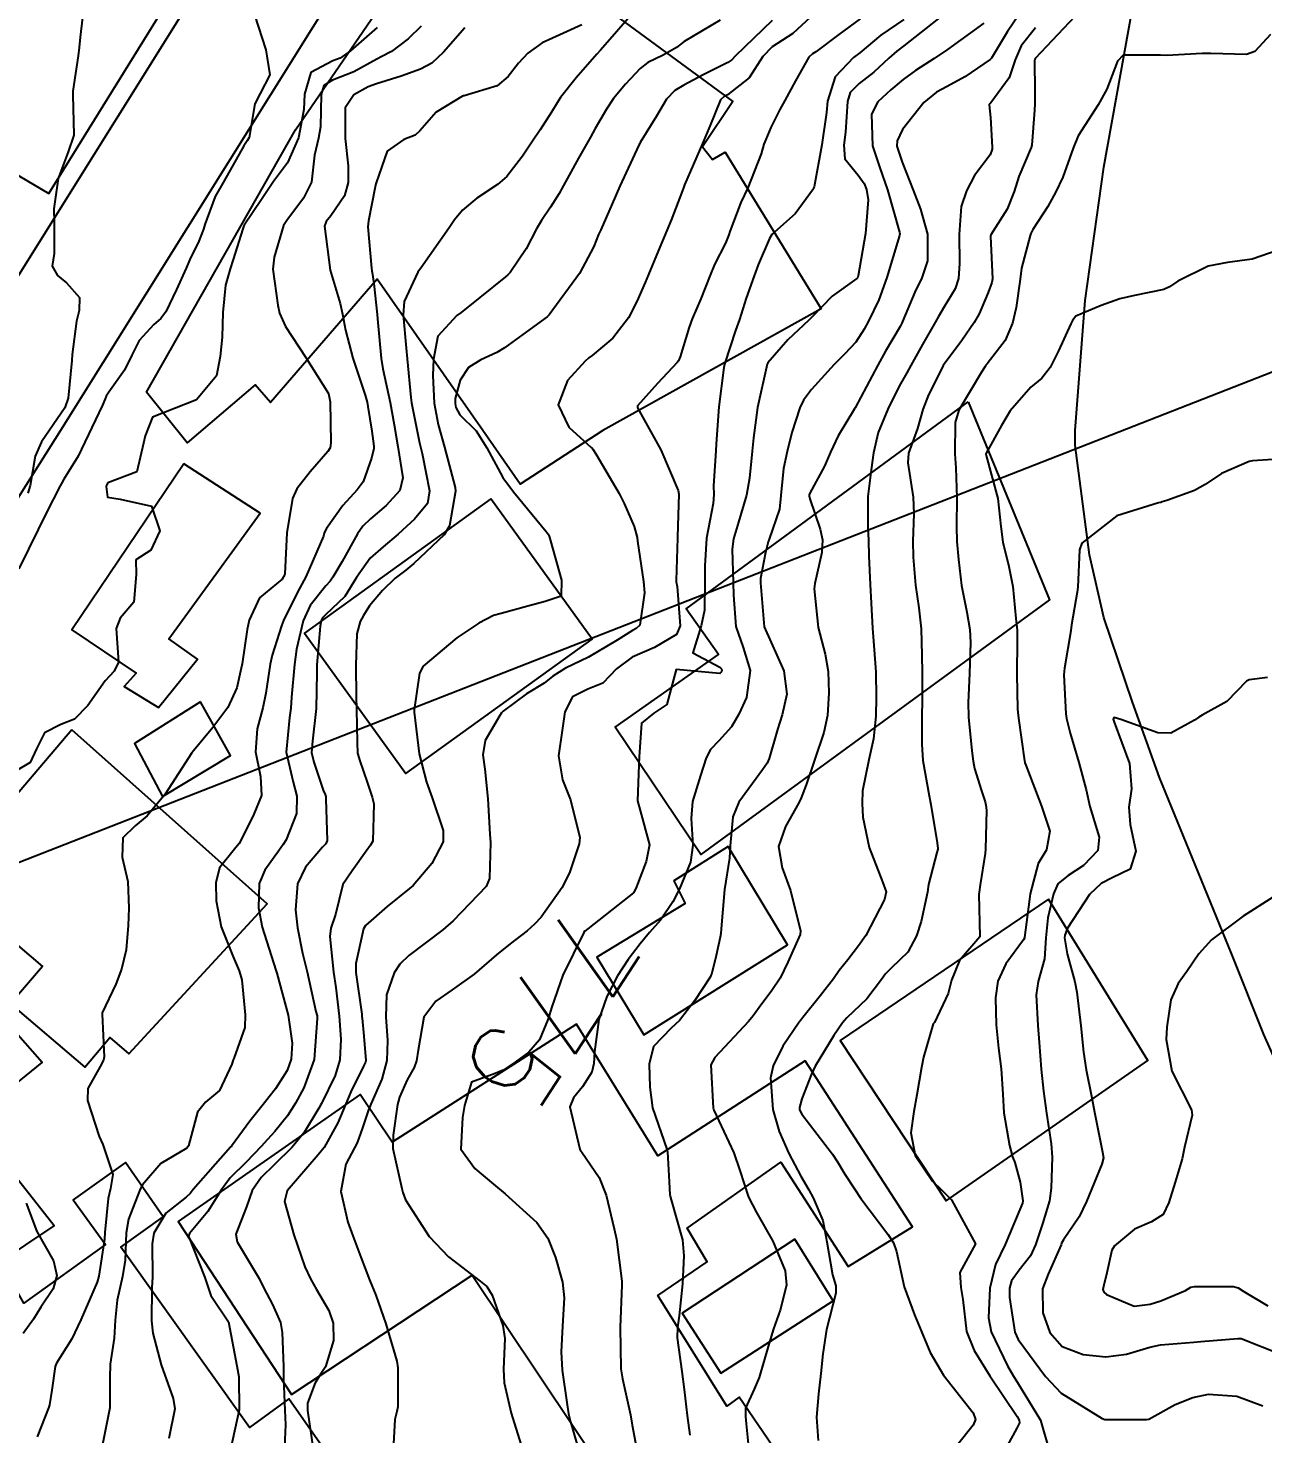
# Model space of a CAD drawing. Header units: metres. Extents: x 318500 to 325275, y 7408834 to 7428799.
# Drawn here: x 321934.2 to 321990.5, y 7422454.3 to 7422518.4 of the extents above; entities that cross this region are included whole.
import ezdxf
from ezdxf.enums import TextEntityAlignment as Align

# ---------------------------------------------------------------- set-up
doc = ezdxf.new("R2010")
doc.units = ezdxf.units.M
doc.header["$MEASUREMENT"] = 0
doc.layers.add('_TEXTO_CONGELA', color=45, linetype='Continuous', plot=False)
for name, color, linetype in [('Cotas', 45, 'Continuous'), ('Curvas de Nivel 1m', 11, 'Continuous'), ('Curvas de Nivel 5m', 15, 'Continuous'), ('Edificações', 30, 'Continuous'), ('Vias Primárias', 230, 'Continuous')]:
    doc.layers.add(name, color=color, linetype=linetype)
doc.styles.add('Style-STANDARD', font='STANDARD.shx')

msp = doc.modelspace()

# ---------------------------------------------------------------- linework, layer by layer
at = {"layer": '_TEXTO_CONGELA'}
msp.add_line((321611.191, 7422354.047), (322059.095, 7422529.362), dxfattribs=at)
at = {"layer": 'Curvas de Nivel 1m', "flags": 128}
for points, elevation in [([(321936.792, 7422519.471), (321936.614, 7422517.942), (321936.564, 7422517.474), (321936.518, 7422517.09), (321936.276, 7422515.478), (321936.28, 7422515.305), (321936.325, 7422513.476), (321936.072, 7422512.703), (321935.611, 7422511.487), (321935.419, 7422510.11), (321935.426, 7422509.489), (321935.427, 7422508.07), (321935.335, 7422507.49), (321935.579, 7422507.069), (321935.993, 7422506.743), (321936.578, 7422506.064), (321936.565, 7422505.471), (321936.449, 7422504.997), (321936.256, 7422503.475), (321936.23, 7422503.191), (321936.06, 7422501.478), (321935.916, 7422501.04), (321934.845, 7422499.496), (321934.558, 7422498.832), (321934.333, 7422497.503), (321934.226, 7422497.144)], 786), ([(321965.783, 7422518.713), (321964.146, 7422517.735), (321963.785, 7422517.472), (321963.183, 7422517.12), (321962.482, 7422516.78), (321962.131, 7422516.517), (321961.459, 7422515.801), (321960.918, 7422515.148), (321960.596, 7422514.659), (321960.089, 7422513.769), (321959.868, 7422513.378), (321959.747, 7422513.165), (321959.317, 7422512.416), (321958.64, 7422511.181), (321958.436, 7422510.803), (321958.045, 7422510.184), (321957.643, 7422509.587), (321957.418, 7422509.196), (321956.935, 7422508.282), (321956.205, 7422507.208), (321956.104, 7422507.104), (321955.998, 7422507.013), (321954.83, 7422506.069), (321953.981, 7422505.381), (321953.782, 7422505.243), (321952.92, 7422504.301), (321952.709, 7422503.259), (321952.684, 7422502.513), (321952.743, 7422501.258), (321952.933, 7422500.278), (321953.222, 7422499.25), (321953.707, 7422497.408), (321953.716, 7422497.242), (321953.438, 7422495.655), (321953.208, 7422495.249), (321951.827, 7422493.935), (321951.455, 7422493.642), (321950.967, 7422493.279), (321950.389, 7422492.707), (321949.801, 7422492.012), (321949.519, 7422491.569), (321949.372, 7422491.296), (321949.221, 7422490.735), (321949.182, 7422489.299), (321949.186, 7422487.861), (321949.209, 7422487.298), (321949.24, 7422485.774), (321949.257, 7422485.297), (321949.352, 7422484.941), (321949.697, 7422483.973), (321949.924, 7422483.288), (321949.992, 7422482.98), (321949.953, 7422481.287), (321949.848, 7422481.098), (321949.653, 7422480.829), (321949.007, 7422479.932), (321948.591, 7422479.306), (321948.243, 7422477.938), (321948.041, 7422477.314), (321947.988, 7422476.931), (321948.166, 7422475.311), (321948.266, 7422474.613), (321948.415, 7422473.307), (321948.494, 7422472.26), (321948.453, 7422471.306), (321948.228, 7422470.601), (321947.608, 7422469.318), (321947.571, 7422469.247), (321947.497, 7422469.108), (321946.815, 7422467.995), (321946.28, 7422467.338), (321945.462, 7422466.525), (321944.861, 7422465.951), (321944.453, 7422465.36), (321944.196, 7422464.606), (321943.702, 7422463.367), (321943.77, 7422463.01), (321944.766, 7422461.349), (321944.976, 7422460.937), (321945.378, 7422460.157), (321945.745, 7422459.336), (321945.815, 7422458.883), (321945.877, 7422457.335), (321945.875, 7422456.791), (321945.944, 7422455.334), (321945.969, 7422454.668), (321945.903, 7422453.334)], 779), ([(321968.157, 7422518.705), (321966.463, 7422517.075), (321966.309, 7422516.906), (321966.135, 7422516.777), (321964.999, 7422516.225), (321964.12, 7422515.754), (321963.722, 7422515.508), (321963.339, 7422515.118), (321962.881, 7422514.339), (321962.14, 7422513.129), (321962.117, 7422513.092), (321962.079, 7422513.007), (321961.206, 7422511.143), (321960.853, 7422510.342), (321960.335, 7422509.155), (321960.242, 7422508.942), (321960.018, 7422508.393), (321959.369, 7422507.169), (321957.981, 7422505.274), (321957.941, 7422505.23), (321957.89, 7422505.191), (321956.786, 7422504.383), (321955.959, 7422503.778), (321955.602, 7422503.569), (321954.88, 7422503.226), (321954.306, 7422502.873), (321953.936, 7422502.305), (321953.702, 7422501.465), (321953.701, 7422501.243), (321953.737, 7422501.061), (321953.915, 7422500.719), (321954.661, 7422499.983), (321955.151, 7422499.221), (321955.88, 7422497.867), (321956.355, 7422497.205), (321957.852, 7422495.407), (321957.941, 7422495.279), (321957.987, 7422495.188), (321958.052, 7422494.981), (321958.555, 7422493.179), (321958.537, 7422492.451), (321957.805, 7422492.202), (321957.011, 7422491.989), (321955.797, 7422491.662), (321955.447, 7422491.564), (321954.775, 7422491.225), (321953.783, 7422490.558), (321952.249, 7422489.263), (321952.083, 7422488.947), (321951.839, 7422487.269), (321951.836, 7422487.171), (321952.06, 7422485.265), (321952.403, 7422483.966), (321952.649, 7422483.256), (321953.152, 7422481.764), (321953.163, 7422481.247), (321952.643, 7422480.257), (321951.79, 7422479.268), (321951.629, 7422479.122), (321950.604, 7422478.297), (321949.612, 7422477.443), (321949.528, 7422477.291), (321949.177, 7422475.705), (321949.184, 7422475.296), (321949.444, 7422473.399), (321949.455, 7422473.291), (321949.464, 7422473.206), (321949.541, 7422472.388), (321949.63, 7422471.289), (321949.614, 7422471.204), (321949.526, 7422471.022), (321948.954, 7422469.853), (321948.719, 7422469.302), (321948.355, 7422468.438), (321947.728, 7422467.316), (321947.467, 7422466.984), (321946.054, 7422465.341), (321945.93, 7422464.856), (321946.346, 7422463.336), (321946.848, 7422461.878), (321947.104, 7422461.323), (321947.385, 7422460.839), (321947.949, 7422459.885), (321948.136, 7422459.309), (321948.153, 7422458.513), (321947.787, 7422457.313), (321947.615, 7422457.037), (321947.329, 7422456.587), (321946.979, 7422455.659), (321946.972, 7422455.323), (321947.26, 7422453.351)], 778), ([(321970.1, 7422519.031), (321969.088, 7422518.103), (321968.144, 7422517.499), (321967.726, 7422517.056), (321967.11, 7422516.08), (321966.114, 7422515.316), (321965.958, 7422515.237), (321965.799, 7422515.085), (321965.308, 7422513.875), (321964.981, 7422513.096), (321964.161, 7422511.209), (321964.119, 7422511.109), (321964.104, 7422511.065), (321964.058, 7422510.95), (321963.55, 7422509.602), (321963.357, 7422509.117), (321962.962, 7422508.174), (321962.515, 7422507.125), (321962.364, 7422506.759), (321961.988, 7422505.882), (321961.609, 7422505.136), (321960.894, 7422504.219), (321959.954, 7422503.421), (321959.8, 7422503.314), (321959.624, 7422503.165), (321958.827, 7422502.286), (321958.404, 7422501.183), (321958.885, 7422500.151), (321959.901, 7422499.235), (321959.94, 7422499.199), (321959.972, 7422499.159), (321960.114, 7422498.939), (321961.178, 7422497.14), (321961.402, 7422496.674), (321961.855, 7422495.625), (321961.997, 7422495.129), (321962.021, 7422494.955), (321962.289, 7422493.125), (321962.334, 7422492.603), (321962.122, 7422491.127), (321961.946, 7422490.971), (321961.788, 7422490.88), (321961.087, 7422490.445), (321959.775, 7422489.671), (321958.736, 7422489.176), (321958.151, 7422488.798), (321957.759, 7422488.489), (321956.949, 7422488.001), (321955.889, 7422487.209), (321955.82, 7422487.128), (321955.737, 7422487.016), (321955.065, 7422485.875), (321954.963, 7422485.221), (321955.053, 7422484.569), (321955.189, 7422483.218), (321955.287, 7422481.594), (321955.31, 7422481.215), (321955.269, 7422479.582), (321955.114, 7422479.218), (321953.614, 7422477.653), (321953.149, 7422477.247), (321951.592, 7422476.074), (321951.185, 7422475.675), (321950.924, 7422475.277), (321950.569, 7422474.276), (321950.542, 7422473.28), (321950.622, 7422472.196), (321950.595, 7422471.279), (321950.363, 7422470.436), (321949.86, 7422469.286), (321949.758, 7422469.026), (321949.484, 7422468.211), (321949.237, 7422467.53), (321949.123, 7422467.295), (321948.723, 7422466.562), (321948.488, 7422465.304), (321948.81, 7422463.918), (321949.038, 7422463.296), (321949.405, 7422462.318), (321949.806, 7422461.286), (321950.084, 7422460.582), (321950.546, 7422459.278), (321951.04, 7422457.578), (321951.086, 7422457.273), (321951.09, 7422455.495), (321951.048, 7422455.273), (321950.955, 7422454.922), (321950.869, 7422453.266)], 777), ([(321972.158, 7422518.78), (321971.19, 7422518.054), (321970.142, 7422517.275), (321969.995, 7422517.178), (321969.818, 7422517.033), (321969.218, 7422515.945), (321968.723, 7422515.044), (321968.504, 7422514.646), (321968.092, 7422513.824), (321967.858, 7422513.278), (321967.775, 7422513.055), (321967.642, 7422512.623), (321967.046, 7422511.065), (321966.721, 7422510.398), (321966.228, 7422509.077), (321966.179, 7422508.926), (321966.022, 7422508.551), (321965.528, 7422507.567), (321965.326, 7422507.09), (321964.898, 7422506.005), (321964.511, 7422505.102), (321964.367, 7422504.711), (321963.954, 7422503.361), (321963.88, 7422503.182), (321963.828, 7422503.111), (321962.919, 7422502.141), (321962.014, 7422501.129), (321962.019, 7422501.039), (321963.083, 7422499.118), (321963.873, 7422497.277), (321963.894, 7422497.11), (321963.855, 7422495.655), (321963.829, 7422495.132), (321963.831, 7422495.11), (321963.769, 7422493.162), (321963.778, 7422493.11), (321963.817, 7422492.898), (321963.962, 7422491.107), (321963.786, 7422490.711), (321962.794, 7422490.106), (321961.775, 7422489.674), (321961.056, 7422489.141), (321960.426, 7422488.484), (321959.756, 7422488.213), (321959.054, 7422487.866), (321958.707, 7422487.175), (321958.581, 7422486.323), (321958.407, 7422485.18), (321958.598, 7422484.076), (321958.965, 7422483.171), (321959.379, 7422481.449), (321959.361, 7422481.164), (321958.924, 7422479.888), (321958.584, 7422479.176), (321957.616, 7422477.822), (321957.313, 7422477.493), (321956.984, 7422477.196), (321956.21, 7422476.595), (321955.593, 7422476.099), (321954.568, 7422475.225), (321953.569, 7422474.497), (321952.83, 7422473.982), (321952.277, 7422473.259), (321952.023, 7422471.751), (321951.938, 7422471.264), (321951.829, 7422470.962), (321951.517, 7422470.406), (321951.164, 7422469.615), (321951.071, 7422469.274), (321950.875, 7422467.88), (321950.868, 7422467.276), (321951.275, 7422465.449), (321951.324, 7422465.271), (321951.445, 7422464.931), (321952.526, 7422463.253), (321953.406, 7422462.332), (321954.845, 7422461.218), (321955.146, 7422460.972), (321955.384, 7422460.585), (321955.883, 7422459.205), (321955.962, 7422458.603), (321955.907, 7422457.204), (321955.944, 7422456.591), (321956.261, 7422455.2), (321956.697, 7422453.795)], 776), ([(321975.938, 7422518.953), (321974.146, 7422517.545), (321973.825, 7422517.301), (321973.471, 7422516.987), (321972.785, 7422516.339), (321972.122, 7422515.827), (321971.708, 7422515.414), (321971.582, 7422515.008), (321971.487, 7422513.611), (321971.413, 7422513.01), (321971.457, 7422512.392), (321972.066, 7422511.647), (321972.341, 7422511.274), (321972.447, 7422510.994), (321972.523, 7422510.523), (321972.405, 7422508.994), (321972.063, 7422507.052), (321972.05, 7422506.999), (321972.039, 7422506.97), (321972.009, 7422506.931), (321970.878, 7422506.135), (321969.983, 7422505.203), (321969.904, 7422505.107), (321969.827, 7422505.032), (321968.868, 7422504.14), (321967.951, 7422503.093), (321967.936, 7422503.065), (321967.926, 7422503.027), (321967.485, 7422501.057), (321967.298, 7422499.671), (321967.244, 7422499.06), (321967.114, 7422497.829), (321966.975, 7422497.063), (321966.611, 7422495.822), (321966.385, 7422495.072), (321966.325, 7422494.59), (321966.366, 7422493.072), (321966.383, 7422492.499), (321966.494, 7422491.069), (321966.822, 7422490.106), (321967.142, 7422489.059), (321966.977, 7422487.836), (321966.636, 7422487.067), (321966.303, 7422486.5), (321965.722, 7422485.863), (321965.338, 7422485.464), (321965.142, 7422485.089), (321964.881, 7422484.272), (321964.525, 7422483.097), (321964.464, 7422482.312), (321964.534, 7422481.097), (321964.426, 7422480.321), (321963.921, 7422479.106), (321963.624, 7422478.514), (321963.056, 7422477.675), (321962.556, 7422477.121), (321962.133, 7422476.594), (321961.591, 7422475.886), (321961.095, 7422475.137), (321960.623, 7422474.201), (321960.25, 7422473.15), (321960.056, 7422471.673), (321960.026, 7422471.153), (321959.925, 7422470.753), (321959.514, 7422470.085), (321959.099, 7422469.573), (321958.924, 7422469.169), (321959.388, 7422467.245), (321959.419, 7422467.161), (321959.443, 7422467.134), (321959.469, 7422467.103), (321960.264, 7422465.954), (321960.581, 7422465.143), (321960.956, 7422463.608), (321961.049, 7422463.136), (321961.295, 7422461.228), (321961.307, 7422461.131), (321961.305, 7422461.047), (321961.225, 7422459.132), (321961.252, 7422457.22), (321961.262, 7422457.131), (321961.335, 7422456.776), (321961.691, 7422455.126), (321961.774, 7422454.656), (321962.061, 7422453.122)], 774), ([(321979.358, 7422518.908), (321978.872, 7422518.194), (321978.141, 7422516.984), (321978.089, 7422516.921), (321976.936, 7422516.13), (321976.121, 7422515.696), (321975.641, 7422515.433), (321975.056, 7422514.966), (321974.091, 7422513.731), (321973.844, 7422513.213), (321973.834, 7422512.974), (321973.888, 7422512.783), (321974.073, 7422512.244), (321974.575, 7422510.965), (321974.91, 7422510.099), (321975.226, 7422508.958), (321975.234, 7422507.742), (321974.967, 7422506.96), (321974.651, 7422506.313), (321974.095, 7422504.969), (321974.056, 7422504.892), (321973.977, 7422504.752), (321973.317, 7422503.622), (321972.966, 7422502.985), (321971.93, 7422501.043), (321971.907, 7422501), (321971.159, 7422499.764), (321970.809, 7422499.016), (321970.529, 7422498.382), (321969.872, 7422497.155), (321969.836, 7422497.065), (321969.833, 7422497.03), (321969.869, 7422496.884), (321970.344, 7422495.512), (321970.44, 7422495.021), (321970.417, 7422494.446), (321970.093, 7422493.026), (321970.061, 7422492.781), (321970.243, 7422491.023), (321970.567, 7422489.807), (321970.703, 7422489.016), (321970.731, 7422488.04), (321970.679, 7422487.016), (321970.511, 7422486.235), (321970.102, 7422485.024), (321969.698, 7422483.85), (321969.469, 7422483.256), (321969.36, 7422483.033), (321968.766, 7422481.947), (321968.445, 7422481.042), (321968.614, 7422480.072), (321968.994, 7422479.036), (321969.444, 7422477.199), (321969.423, 7422477.032), (321968.869, 7422475.759), (321968.521, 7422475.041), (321968.138, 7422474.478), (321967.56, 7422473.706), (321967.286, 7422473.322), (321967.067, 7422473.057), (321965.533, 7422471.42), (321965.359, 7422471.083), (321965.466, 7422469.115), (321965.477, 7422469.08), (321965.499, 7422469.025), (321966.402, 7422467.066), (321966.671, 7422466.271), (321967.065, 7422465.056), (321967.44, 7422464.355), (321968.185, 7422463.042), (321968.737, 7422461.7), (321968.81, 7422461.036), (321968.515, 7422459.902), (321968.215, 7422459.042), (321968.01, 7422458.394), (321967.624, 7422457.047), (321967.554, 7422456.831), (321967.329, 7422456.3), (321966.943, 7422455.428), (321966.931, 7422455.056), (321966.97, 7422454.718), (321967.128, 7422453.052)], 772), ([(321950.151, 7422518.378), (321948.94, 7422517.308), (321948.468, 7422516.982), (321948.133, 7422516.859), (321947.127, 7422516.333), (321946.831, 7422515.339), (321946.803, 7422514.636), (321946.568, 7422513.343), (321946.069, 7422512.202), (321945.697, 7422511.72), (321945.425, 7422511.356), (321944.878, 7422510.532), (321944.09, 7422509.369), (321944.07, 7422509.329), (321944.027, 7422509.195), (321943.583, 7422507.8), (321943.447, 7422507.378), (321943.243, 7422506.631), (321943.119, 7422505.383), (321943.09, 7422504.257), (321942.99, 7422503.384), (321942.82, 7422502.504), (321941.92, 7422501.4), (321939.912, 7422500.611), (321939.576, 7422499.76), (321939.507, 7422499.434), (321939.189, 7422498.128), (321937.873, 7422497.619), (321937.811, 7422497.511), (321937.803, 7422497.451), (321937.863, 7422496.967), (321938.437, 7422496.869), (321939.857, 7422496.555), (321940.238, 7422495.424), (321939.831, 7422494.554), (321939.149, 7422494.114), (321939.163, 7422493.437), (321939.066, 7422492.172), (321938.439, 7422491.444), (321938.247, 7422490.981), (321938.353, 7422489.444), (321938.163, 7422489.039), (321937.751, 7422488.59), (321936.962, 7422487.462), (321936.361, 7422486.84), (321935.727, 7422486.595), (321934.993, 7422486.219), (321934.624, 7422485.496), (321934.339, 7422484.862), (321933.695, 7422484.483)], 784), ([(321952.152, 7422518.445), (321951.565, 7422517.857), (321950.797, 7422517.283), (321950.369, 7422517.055), (321950.135, 7422516.937), (321949.078, 7422516.354), (321948.12, 7422515.971), (321947.712, 7422515.73), (321947.591, 7422515.328), (321947.563, 7422513.852), (321947.475, 7422513.329), (321947.293, 7422512.552), (321947.152, 7422511.334), (321946.795, 7422510.593), (321946.033, 7422509.583), (321945.935, 7422509.447), (321945.885, 7422509.351), (321945.452, 7422507.912), (321945.397, 7422507.356), (321945.616, 7422505.722), (321945.697, 7422505.353), (321945.971, 7422504.752), (321946.905, 7422503.336), (321947.926, 7422501.697), (321948.008, 7422501.319), (321948.03, 7422499.447), (321948.029, 7422499.318), (321948.001, 7422499.216), (321947.896, 7422499.045), (321947.095, 7422498.118), (321946.493, 7422497.341), (321946.296, 7422496.911), (321946.028, 7422495.347), (321945.937, 7422493.465), (321945.901, 7422493.349), (321945.872, 7422493.296), (321945.818, 7422493.231), (321944.793, 7422492.373), (321944.313, 7422491.365), (321944.223, 7422490.926), (321943.989, 7422489.368), (321943.958, 7422489.168), (321943.749, 7422488.273), (321943.348, 7422487.376), (321942.655, 7422486.457), (321941.776, 7422485.399), (321941.709, 7422485.314), (321940.486, 7422483.418), (321939.67, 7422482.442), (321939.115, 7422481.986), (321938.558, 7422481.441), (321938.531, 7422480.556), (321938.788, 7422479.438), (321938.824, 7422478.232), (321938.802, 7422477.438), (321938.704, 7422476.328), (321938.498, 7422475.441), (321938.246, 7422474.767), (321937.622, 7422473.449), (321937.61, 7422473.389), (321937.706, 7422471.448), (321937.678, 7422471.298), (321937.523, 7422471.015), (321936.962, 7422470.005), (321936.941, 7422469.458), (321937.475, 7422467.813), (321937.639, 7422467.447), (321938.102, 7422466.086), (321937.995, 7422465.442), (321937.891, 7422464.996), (321937.743, 7422463.445), (321937.719, 7422463.142), (321937.467, 7422461.449), (321937.387, 7422461.173), (321936.647, 7422459.461), (321936.23, 7422458.594), (321935.536, 7422457.477), (321935.476, 7422457.339), (321935.322, 7422456.255), (321935.213, 7422455.58), (321935.185, 7422455.481), (321934.657, 7422454.126)], 783), ([(321954.151, 7422518.363), (321953.165, 7422517.255), (321952.642, 7422516.753), (321952.128, 7422516.478), (321951.247, 7422516.155), (321950.118, 7422515.811), (321949.738, 7422515.674), (321949.079, 7422515.305), (321948.695, 7422514.717), (321948.694, 7422513.311), (321948.828, 7422512.069), (321948.828, 7422511.308), (321948.659, 7422510.703), (321948.037, 7422509.789), (321947.825, 7422509.531), (321947.753, 7422509.324), (321948, 7422507.32), (321948.468, 7422505.796), (321948.571, 7422505.311), (321948.699, 7422504.579), (321949.038, 7422503.304), (321949.605, 7422501.615), (321949.687, 7422501.293), (321949.72, 7422501.095), (321949.907, 7422499.981), (321950.004, 7422499.289), (321950.004, 7422499.183), (321949.892, 7422498.739), (321949.505, 7422497.667), (321949.238, 7422497.299), (321948.578, 7422496.59), (321947.843, 7422495.539), (321947.76, 7422495.402), (321947.737, 7422495.322), (321947.702, 7422495.185), (321946.899, 7422493.334), (321946.515, 7422492.634), (321945.883, 7422491.349), (321945.786, 7422491.1), (321945.357, 7422489.763), (321945.271, 7422489.355), (321945.07, 7422488.034), (321944.937, 7422487.358), (321944.687, 7422486.399), (321944.61, 7422485.361), (321944.829, 7422484.228), (321944.87, 7422483.358), (321944.526, 7422482.513), (321943.966, 7422481.367), (321943.852, 7422481.173), (321943.653, 7422480.922), (321942.958, 7422480.063), (321942.795, 7422479.383), (321942.809, 7422478.569), (321943.046, 7422477.378), (321943.59, 7422476.006), (321943.858, 7422475.367), (321943.976, 7422474.964), (321944.138, 7422473.364), (321944.12, 7422472.789), (321943.61, 7422471.369), (321943.588, 7422471.31), (321943.526, 7422471.115), (321942.964, 7422469.922), (321942.321, 7422469.388), (321941.959, 7422468.927), (321941.546, 7422467.399), (321941.469, 7422467.288), (321940.287, 7422466.587), (321939.452, 7422465.62), (321939.352, 7422465.421), (321938.817, 7422464.042), (321938.717, 7422463.431), (321938.658, 7422462.174), (321938.546, 7422461.433), (321938.301, 7422460.358), (321938.212, 7422459.437), (321938.17, 7422458.626), (321937.977, 7422457.44), (321937.962, 7422456.81), (321937.971, 7422455.44), (321937.627, 7422453.779)], 782), ([(321959.484, 7422518.5), (321958.147, 7422517.885), (321957.664, 7422517.676), (321957.013, 7422517.201), (321956.585, 7422516.754), (321956.124, 7422516.148), (321955.618, 7422515.716), (321954.11, 7422515.266), (321954.089, 7422515.262), (321954.038, 7422515.241), (321952.834, 7422514.524), (321952.086, 7422513.672), (321951.878, 7422513.477), (321951.359, 7422513.277), (321950.612, 7422512.748), (321950.101, 7422511.29), (321950.094, 7422511.256), (321950.057, 7422511.118), (321949.76, 7422509.568), (321949.728, 7422509.295), (321949.884, 7422507.41), (321949.908, 7422507.291), (321949.921, 7422507.213), (321949.994, 7422506.712), (321950.144, 7422505.288), (321950.165, 7422505.1), (321950.334, 7422503.286), (321950.411, 7422502.818), (321950.74, 7422501.282), (321950.928, 7422500.262), (321951.092, 7422499.278), (321951.313, 7422497.841), (321951.189, 7422497.277), (321950.561, 7422496.581), (321949.85, 7422495.975), (321949.495, 7422495.645), (321949.257, 7422495.299), (321948.548, 7422494.03), (321948.127, 7422493.315), (321948, 7422493.135), (321947.814, 7422492.918), (321947.102, 7422492.029), (321946.773, 7422491.335), (321946.474, 7422490.043), (321946.381, 7422489.341), (321946.246, 7422487.842), (321946.215, 7422487.343), (321946.154, 7422486.923), (321945.999, 7422485.346), (321946.321, 7422483.965), (321946.49, 7422483.338), (321946.467, 7422482.55), (321946.001, 7422481.345), (321945.868, 7422481.136), (321945.652, 7422480.833), (321945.033, 7422479.962), (321944.777, 7422479.359), (321944.736, 7422478.242), (321944.902, 7422477.357), (321945.529, 7422475.402), (321945.549, 7422475.35), (321945.579, 7422475.267), (321946.095, 7422473.342), (321946.277, 7422472.078), (321946.228, 7422471.34), (321946.04, 7422470.825), (321945.51, 7422469.985), (321945.23, 7422469.627), (321945.013, 7422469.355), (321944.338, 7422468.51), (321943.507, 7422467.37), (321943.49, 7422467.349), (321943.47, 7422467.328), (321941.77, 7422465.395), (321941.626, 7422465.219), (321941.445, 7422465.049), (321940.521, 7422464.322), (321939.97, 7422463.415), (321939.898, 7422462.93), (321939.909, 7422461.415), (321939.885, 7422460.915), (321939.859, 7422459.415), (321939.928, 7422458.847), (321940.31, 7422457.41), (321940.855, 7422455.866), (321940.926, 7422455.404), (321940.658, 7422454.044)], 781), ([(321977.801, 7422518.57), (321976.144, 7422517.374), (321975.53, 7422516.959), (321974.682, 7422516.421), (321974.126, 7422516.015), (321973.564, 7422515.54), (321972.969, 7422514.991), (321972.672, 7422514.421), (321972.72, 7422512.99), (321973.063, 7422511.978), (321973.412, 7422510.98), (321973.96, 7422509.042), (321973.967, 7422508.971), (321973.95, 7422508.892), (321973.38, 7422506.979), (321973.014, 7422505.965), (321972.546, 7422504.992), (321972.342, 7422504.627), (321971.966, 7422504.039), (321971.465, 7422503.5), (321970.969, 7422503.015), (321969.938, 7422501.868), (321969.585, 7422501.382), (321969.417, 7422501.035), (321969.044, 7422499.907), (321968.832, 7422499.041), (321968.663, 7422498.268), (321968.546, 7422497.043), (321968.492, 7422496.415), (321968.017, 7422495.048), (321967.97, 7422494.927), (321967.841, 7422494.438), (321967.618, 7422493.258), (321967.613, 7422493.053), (321967.79, 7422491.05), (321968.686, 7422489.041), (321968.813, 7422487.98), (321968.602, 7422487.041), (321968.399, 7422486.374), (321968.011, 7422485.047), (321967.919, 7422484.837), (321967.705, 7422484.539), (321966.634, 7422483.066), (321966.353, 7422482.397), (321966.236, 7422481.071), (321966.213, 7422480.51), (321965.985, 7422479.075), (321965.823, 7422477.287), (321965.813, 7422477.077), (321965.786, 7422476.899), (321965.595, 7422476.077), (321965.404, 7422475.261), (321965.329, 7422475.084), (321964.633, 7422474.025), (321963.921, 7422473.104), (321963.546, 7422472.752), (321962.74, 7422471.916), (321962.538, 7422471.12), (321962.568, 7422470.066), (321962.702, 7422469.118), (321963.35, 7422467.233), (321963.377, 7422467.111), (321963.456, 7422465.752), (321963.494, 7422465.153), (321963.501, 7422465.109), (321963.524, 7422465.034), (321964.057, 7422463.1), (321964.126, 7422462.383), (321964.059, 7422461.1), (321963.912, 7422459.639), (321963.829, 7422459.103), (321963.827, 7422458.639), (321964.034, 7422457.1), (321964.145, 7422456.28), (321964.277, 7422455.095), (321964.404, 7422454.196)], 773), ([(321980.155, 7422518.366), (321979.505, 7422517.548), (321979.219, 7422516.909), (321978.951, 7422516.089), (321978.11, 7422514.94), (321978.082, 7422514.92), (321978.042, 7422514.854), (321978.104, 7422514.277), (321978.178, 7422512.919), (321978.17, 7422512.838), (321978.085, 7422512.576), (321977.368, 7422511.633), (321977.012, 7422510.936), (321976.767, 7422510.222), (321976.67, 7422508.94), (321976.696, 7422507.619), (321976.644, 7422506.94), (321976.486, 7422506.459), (321975.99, 7422505.64), (321975.731, 7422505.205), (321975.59, 7422504.954), (321975.004, 7422503.92), (321974.465, 7422502.965), (321974.281, 7422502.633), (321973.941, 7422502.021), (321973.415, 7422500.978), (321972.983, 7422499.914), (321972.765, 7422498.987), (321972.666, 7422498.21), (321972.515, 7422496.99), (321972.514, 7422495.647), (321972.536, 7422494.99), (321972.551, 7422494.278), (321972.612, 7422492.988), (321972.661, 7422492.134), (321972.727, 7422490.986), (321972.806, 7422490.01), (321972.875, 7422488.983), (321972.894, 7422487.842), (321972.875, 7422486.983), (321972.766, 7422485.943), (321972.561, 7422484.987), (321972.275, 7422483.57), (321972.247, 7422482.992), (321972.29, 7422482.382), (321972.568, 7422480.986), (321973.179, 7422479.435), (321973.351, 7422478.974), (321973.27, 7422478.619), (321972.426, 7422476.988), (321972.092, 7422476.503), (321971.593, 7422475.878), (321971.207, 7422475.385), (321970.942, 7422475.01), (321970.347, 7422474.239), (321969.553, 7422473.241), (321969.461, 7422473.121), (321969.385, 7422473.032), (321968.638, 7422471.94), (321968.189, 7422471.043), (321968.071, 7422470.496), (321968.18, 7422469.043), (321968.477, 7422468.048), (321968.903, 7422467.036), (321969.46, 7422466.01), (321969.822, 7422465.393), (321970.026, 7422465.021), (321970.466, 7422463.983), (321970.641, 7422463.012), (321970.901, 7422461.504), (321971.051, 7422461.005), (321971.049, 7422460.668), (321970.624, 7422459.011), (321970.458, 7422457.908), (321970.374, 7422457.014), (321970.264, 7422456.078), (321970.164, 7422455.017), (321970.244, 7422453.96)], 771), ([(321990.856, 7422518.056), (321990.148, 7422517.28), (321989.762, 7422517.15), (321988.146, 7422517.198), (321987.742, 7422517.2), (321986.144, 7422517.109), (321985.848, 7422517.118), (321984.143, 7422517.11), (321983.896, 7422516.844), (321983.397, 7422515.574), (321983.014, 7422514.856), (321982.096, 7422513.44), (321981.872, 7422512.873), (321981.391, 7422511.559), (321981.079, 7422510.885), (321980.72, 7422510.22), (321980.034, 7422509.172), (321979.94, 7422508.992), (321979.906, 7422508.901), (321979.51, 7422507.41), (321979.45, 7422506.906), (321979.278, 7422505.613), (321979.102, 7422504.903), (321978.765, 7422504.111), (321977.952, 7422503.047), (321977.894, 7422502.978), (321977.858, 7422502.921), (321977.694, 7422502.67), (321976.664, 7422500.939), (321976.492, 7422500.371), (321976.477, 7422498.941), (321976.525, 7422498.306), (321976.571, 7422496.939), (321976.546, 7422495.628), (321976.568, 7422494.939), (321976.646, 7422494.13), (321976.784, 7422492.936), (321977.016, 7422491.718), (321977.164, 7422490.929), (321977.193, 7422490.338), (321977.138, 7422488.929), (321977.078, 7422487.602), (321977.095, 7422486.93), (321977.248, 7422485.396), (321977.304, 7422484.926), (321977.375, 7422484.593), (321977.697, 7422483.575), (321977.853, 7422483.079), (321977.892, 7422482.917), (321977.912, 7422482.691), (321977.872, 7422480.917), (321977.854, 7422480.72), (321977.636, 7422479.287), (321977.589, 7422478.962), (321977.581, 7422478.921), (321977.571, 7422478.862), (321977.61, 7422476.92), (321976.687, 7422475.841), (321976.33, 7422474.939), (321976.169, 7422474.344), (321975.551, 7422473.014), (321975.52, 7422472.981), (321975.49, 7422472.951), (321975.052, 7422471.438), (321974.955, 7422470.956), (321974.75, 7422469.719), (321974.611, 7422468.959), (321974.468, 7422467.978), (321974.671, 7422466.958), (321975.458, 7422465.786), (321975.883, 7422465.372), (321976.33, 7422464.937), (321977.42, 7422462.92), (321976.711, 7422461.62), (321976.754, 7422460.93), (321976.841, 7422460.385), (321977.008, 7422458.925), (321977.357, 7422458.061), (321978.064, 7422456.909), (321979.312, 7422455.051), (321979.407, 7422454.889), (321979.429, 7422454.768), (321979.306, 7422454.527), (321978.413, 7422452.903)], 769), ([(321991.655, 7422508.372), (321990.021, 7422507.811), (321988.908, 7422507.665), (321988.017, 7422507.492), (321986.645, 7422506.81), (321986.264, 7422506.559), (321986.004, 7422506.437), (321984.667, 7422506.167), (321983.997, 7422506.003), (321983.14, 7422505.705), (321981.985, 7422505.224), (321981.834, 7422505.02), (321981.767, 7422504.872), (321981.198, 7422503.641), (321980.827, 7422502.881), (321980.442, 7422502.388), (321979.941, 7422501.975), (321978.994, 7422500.904), (321978.603, 7422500.227), (321977.901, 7422498.965), (321977.888, 7422498.932), (321977.899, 7422498.873), (321978.434, 7422496.912), (321978.578, 7422495.63), (321978.66, 7422494.908), (321978.935, 7422493.802), (321979.122, 7422492.9), (321979.255, 7422491.441), (321979.31, 7422490.897), (321979.323, 7422490.434), (321979.299, 7422488.897), (321979.339, 7422487.303), (321979.372, 7422486.896), (321979.652, 7422484.95), (321979.662, 7422484.891), (321979.673, 7422484.854), (321979.709, 7422484.743), (321980.421, 7422482.883), (321980.809, 7422481.742), (321980.647, 7422480.88), (321980.276, 7422480.259), (321979.907, 7422478.887), (321979.879, 7422478.636), (321979.65, 7422476.89), (321979.646, 7422476.853), (321979.608, 7422476.79), (321978.802, 7422475.692), (321978.436, 7422474.907), (321978.331, 7422474.146), (321978.363, 7422472.908), (321978.473, 7422471.84), (321978.591, 7422470.904), (321978.668, 7422469.747), (321978.714, 7422468.902), (321978.966, 7422467.409), (321979.103, 7422466.896), (321979.206, 7422466.632), (321979.459, 7422465.74), (321979.568, 7422464.889), (321979.553, 7422464.785), (321979.444, 7422464.488), (321978.966, 7422463.358), (321978.765, 7422462.9), (321978.336, 7422461.976), (321978.075, 7422460.91), (321978.011, 7422459.546), (321978.139, 7422458.908), (321978.878, 7422457.366), (321979.145, 7422456.893), (321979.336, 7422456.602), (321980.379, 7422454.879), (321980.814, 7422453.355)], 768), ([(321991.9, 7422498.74), (321990.041, 7422498.615), (321989.897, 7422498.587), (321988.625, 7422498.043), (321987.881, 7422497.549), (321987.405, 7422497.27), (321986.131, 7422496.807), (321985.929, 7422496.75), (321985.869, 7422496.73), (321985.765, 7422496.707), (321983.863, 7422496.113), (321982.271, 7422494.864), (321982.152, 7422494.559), (321982.081, 7422492.866), (321982.047, 7422492.636), (321981.794, 7422491.148), (321981.768, 7422490.893), (321981.76, 7422490.87), (321981.471, 7422489.175), (321981.451, 7422488.873), (321981.53, 7422487.085), (321981.562, 7422486.872), (321981.73, 7422486.202), (321982.129, 7422484.864), (321982.458, 7422483.619), (321982.633, 7422482.856), (321983.048, 7422481.47), (321982.997, 7422480.85), (321982.334, 7422480.176), (321981.643, 7422479.723), (321981.175, 7422479.337), (321980.975, 7422478.877), (321980.715, 7422477.783), (321980.624, 7422476.88), (321980.557, 7422475.919), (321980.271, 7422474.883), (321980.182, 7422474.273), (321980.266, 7422472.883), (321980.317, 7422472.107), (321980.413, 7422470.881), (321980.516, 7422469.879), (321980.654, 7422468.878), (321980.873, 7422467.482), (321980.913, 7422466.876), (321980.868, 7422465.464), (321980.787, 7422464.877), (321980.476, 7422463.838), (321980.157, 7422462.883), (321979.921, 7422462.376), (321979.402, 7422461.719), (321979.059, 7422461.231), (321978.965, 7422460.896), (321978.964, 7422460.474), (321979.218, 7422458.892), (321979.365, 7422458.563), (321980.615, 7422456.877), (321981.329, 7422456.109), (321983.193, 7422454.96), (321983.311, 7422454.922), (321985.21, 7422454.913), (321985.312, 7422454.936), (321986.523, 7422455.597), (321987.327, 7422455.921), (321988.037, 7422456.072), (321989.328, 7422455.977), (321990.519, 7422455.545)], 767), ([(321990.731, 7422488.746), (321989.888, 7422488.638), (321989.767, 7422488.57), (321988.873, 7422487.654), (321987.744, 7422487.025), (321987.591, 7422486.943), (321987.397, 7422486.793), (321986.326, 7422486.209), (321985.731, 7422486.228), (321984.045, 7422486.835), (321983.741, 7422486.92), (321983.702, 7422486.879), (321983.699, 7422486.841), (321983.738, 7422486.703), (321984.432, 7422484.829), (321984.535, 7422483.664), (321984.402, 7422482.829), (321984.471, 7422482.035), (321984.723, 7422480.824), (321984.464, 7422480.012), (321983.642, 7422479.608), (321983.139, 7422479.346), (321982.617, 7422478.855), (321981.615, 7422477.322), (321981.488, 7422476.994), (321981.48, 7422476.871), (321981.599, 7422476.152), (321981.944, 7422474.865), (321982.042, 7422474.394), (321982.219, 7422472.86), (321982.346, 7422471.666), (321982.468, 7422470.856), (321982.703, 7422469.662), (321982.855, 7422468.85), (321983.212, 7422467.106), (321983.244, 7422466.843), (321983.183, 7422466.56), (321982.484, 7422464.854), (321982.137, 7422464.162), (321981.423, 7422463.101), (321981.343, 7422462.948), (321981.315, 7422462.871), (321980.732, 7422461.545), (321980.471, 7422460.879), (321980.481, 7422459.777), (321980.804, 7422458.876), (321981.361, 7422458.249), (321982.326, 7422457.885), (321983.354, 7422457.774), (321984.295, 7422457.887), (321985.361, 7422458.212), (321985.855, 7422458.313), (321987.365, 7422458.44), (321987.684, 7422458.466), (321989.368, 7422458.613), (321989.523, 7422458.603), (321991.357, 7422457.883)], 766), ([(321934.151, 7422464.781), (321934.637, 7422463.488), (321935.4, 7422462.15), (321935.547, 7422461.478), (321935.384, 7422460.877), (321934.823, 7422460.038), (321934.493, 7422459.489), (321934.014, 7422458.839)], 784)]:
    msp.add_lwpolyline(points, dxfattribs=dict(at, elevation=elevation))
at = {"layer": 'Curvas de Nivel 5m', "flags": 128}
for points, elevation in [([(321944.56, 7422518.962), (321945.081, 7422517.361), (321945.264, 7422516.218), (321944.811, 7422515.363), (321944.57, 7422514.898), (321944.318, 7422513.368), (321944.23, 7422513.217), (321944.076, 7422512.99), (321943.173, 7422511.383), (321942.764, 7422510.675), (321942.291, 7422509.396), (321942.233, 7422509.191), (321942.019, 7422508.644), (321941.61, 7422507.802), (321941.442, 7422507.408), (321941.005, 7422506.429), (321940.51, 7422505.422), (321940.292, 7422505.109), (321939.971, 7422504.835), (321939.295, 7422504.102), (321938.97, 7422503.44), (321938.633, 7422502.75), (321937.925, 7422501.755), (321937.798, 7422501.575), (321937.75, 7422501.453), (321937.629, 7422501.167), (321936.821, 7422499.466), (321936.523, 7422498.838), (321935.875, 7422497.788), (321935.76, 7422497.594), (321935.705, 7422497.482), (321935.074, 7422496.269), (321934.696, 7422495.497), (321933.822, 7422493.691)], 785), ([(321961.886, 7422519.134), (321960.329, 7422517.344), (321960.162, 7422517.16), (321959.22, 7422516.077), (321958.511, 7422515.184), (321958.353, 7422514.94), (321958.1, 7422514.52), (321957.574, 7422513.709), (321957.232, 7422513.198), (321956.766, 7422512.51), (321956.064, 7422511.589), (321955.63, 7422511.216), (321954.686, 7422510.595), (321954.042, 7422510.053), (321953.671, 7422509.61), (321953.436, 7422509.249), (321952.135, 7422507.401), (321952.035, 7422507.269), (321951.999, 7422507.219), (321951.382, 7422505.88), (321951.332, 7422505.276), (321951.468, 7422503.764), (321951.513, 7422503.274), (321951.684, 7422501.512), (321951.719, 7422501.272), (321951.91, 7422500.282), (321952.078, 7422499.443), (321952.121, 7422499.267), (321952.205, 7422498.956), (321952.539, 7422497.26), (321952.444, 7422496.678), (321951.85, 7422495.956), (321951.49, 7422495.629), (321951.11, 7422495.277), (321950.416, 7422494.703), (321949.829, 7422494.185), (321949.205, 7422493.299), (321948.671, 7422492.443), (321947.794, 7422491.606), (321947.656, 7422491.458), (321947.594, 7422491.323), (321947.545, 7422491.082), (321947.406, 7422489.325), (321947.393, 7422488.954), (321947.376, 7422487.325), (321947.2, 7422485.846), (321947.163, 7422485.328), (321947.256, 7422484.878), (321947.693, 7422483.615), (321947.778, 7422483.406), (321947.806, 7422483.318), (321947.815, 7422483.191), (321947.87, 7422481.317), (321947.808, 7422481.167), (321947.655, 7422481.005), (321946.878, 7422480.095), (321946.523, 7422479.337), (321946.431, 7422478.151), (321946.512, 7422477.336), (321946.749, 7422476.176), (321946.956, 7422475.329), (321947.361, 7422473.515), (321947.407, 7422473.322), (321947.42, 7422473.193), (321947.273, 7422471.324), (321946.803, 7422470.038), (321946.427, 7422469.336), (321946.067, 7422468.766), (321945.48, 7422468.049), (321945.149, 7422467.679), (321944.865, 7422467.356), (321944.175, 7422466.65), (321943.456, 7422465.936), (321943.039, 7422465.376), (321942.427, 7422464.393), (321941.599, 7422463.397), (321941.544, 7422463.272), (321942.295, 7422461.386), (321942.571, 7422460.571), (321943.37, 7422459.37), (321943.756, 7422457.364), (321943.842, 7422456.853), (321943.859, 7422455.362), (321943.467, 7422453.543)], 780), ([(321974.158, 7422518.747), (321973.104, 7422518.036), (321972.142, 7422517.23), (321971.859, 7422517.004), (321971.018, 7422516.125), (321970.677, 7422515.021), (321970.622, 7422514.502), (321970.421, 7422513.025), (321970.061, 7422511.117), (321970.04, 7422511.051), (321970.031, 7422511.03), (321969.196, 7422509.885), (321968.264, 7422509.048), (321968.137, 7422508.94), (321968.026, 7422508.754), (321967.514, 7422507.551), (321967.323, 7422507.06), (321966.966, 7422506.041), (321966.656, 7422505.07), (321966.476, 7422504.569), (321965.993, 7422503.079), (321965.948, 7422502.878), (321965.716, 7422501.083), (321965.599, 7422499.391), (321965.581, 7422499.085), (321965.477, 7422497.485), (321965.489, 7422497.086), (321965.456, 7422496.677), (321965.159, 7422495.09), (321965.082, 7422493.84), (321965.075, 7422493.091), (321965.074, 7422491.818), (321964.912, 7422491.093), (321964.541, 7422489.862), (321965.771, 7422489.216), (321965.838, 7422489.146), (321965.859, 7422489.079), (321965.845, 7422489.002), (321965.768, 7422488.931), (321963.77, 7422489.11), (321963.343, 7422487.517), (321962.757, 7422487.12), (321962.201, 7422486.657), (321962.085, 7422485.126), (321962.07, 7422484.763), (321962.021, 7422483.127), (321962.135, 7422482.674), (321962.554, 7422481.121), (321962.413, 7422480.358), (321961.945, 7422479.127), (321961.827, 7422478.929), (321961.626, 7422478.753), (321959.744, 7422477.29), (321959.61, 7422477.181), (321959.59, 7422477.16), (321959.566, 7422477.118), (321958.615, 7422475.174), (321958.103, 7422473.726), (321957.949, 7422473.184), (321957.54, 7422472.229), (321957.06, 7422471.669), (321956.442, 7422471.201), (321955.893, 7422470.837), (321955.522, 7422470.689), (321954.441, 7422470.301), (321954.126, 7422469.231), (321954.039, 7422468.684), (321953.959, 7422467.233), (321954.593, 7422466.355), (321955.454, 7422465.637), (321955.982, 7422465.205), (321957.431, 7422463.893), (321957.923, 7422463.182), (321958.276, 7422462.308), (321958.601, 7422461.172), (321958.678, 7422460.465), (321958.598, 7422459.172), (321958.529, 7422457.995), (321958.579, 7422457.171), (321958.795, 7422455.69), (321958.874, 7422455.167), (321958.954, 7422454.812), (321959.295, 7422453.657)], 775), ([(321981.942, 7422518.873), (321980.141, 7422516.96), (321980.115, 7422516.925), (321980.105, 7422516.9), (321980.118, 7422515.433), (321980.124, 7422514.9), (321980.107, 7422514.614), (321979.982, 7422513.01), (321979.953, 7422512.901), (321979.391, 7422511.586), (321979.176, 7422510.909), (321978.859, 7422510.101), (321978.112, 7422508.919), (321978.094, 7422508.855), (321978.187, 7422506.918), (321978.167, 7422506.758), (321978.001, 7422506.297), (321977.583, 7422505.329), (321977.362, 7422504.929), (321976.793, 7422504.112), (321975.95, 7422502.975), (321975.942, 7422502.959), (321975.269, 7422501.624), (321975.011, 7422500.959), (321974.779, 7422500.099), (321974.369, 7422498.965), (321974.333, 7422498.526), (321974.583, 7422496.963), (321974.614, 7422496.211), (321974.561, 7422494.963), (321974.572, 7422494.23), (321974.683, 7422492.961), (321974.839, 7422491.925), (321974.934, 7422490.959), (321974.969, 7422489.767), (321974.991, 7422488.958), (321974.987, 7422487.722), (321974.976, 7422486.958), (321974.968, 7422485.711), (321975.01, 7422484.957), (321975.301, 7422483.347), (321975.377, 7422482.953), (321975.664, 7422481.204), (321975.699, 7422480.949), (321975.696, 7422480.913), (321975.657, 7422480.767), (321975.278, 7422479.311), (321975.225, 7422478.954), (321974.946, 7422477.627), (321974.727, 7422476.959), (321974.338, 7422476.223), (321973.588, 7422475.509), (321973.317, 7422475.241), (321973.129, 7422474.977), (321972.46, 7422474.093), (321971.553, 7422473.221), (321971.442, 7422473.111), (321971.36, 7422473.003), (321970.956, 7422472.421), (321970.104, 7422471.021), (321969.925, 7422470.623), (321969.507, 7422469.528), (321969.39, 7422469.142), (321969.401, 7422469.031), (321969.497, 7422468.841), (321970.903, 7422467.009), (321971.126, 7422466.665), (321971.461, 7422466.105), (321971.897, 7422465.436), (321972.194, 7422464.989), (321973.426, 7422463.359), (321973.688, 7422462.967), (321973.813, 7422462.567), (321974.164, 7422460.962), (321974.642, 7422459.692), (321974.941, 7422458.954), (321975.355, 7422457.964), (321975.961, 7422456.941), (321977.315, 7422455.221), (321977.412, 7422454.918), (321977.307, 7422454.656), (321975.938, 7422452.94)], 770), ([(321991.001, 7422478.739), (321989.621, 7422477.868), (321988.179, 7422476.781), (321987.6, 7422476.148), (321987.043, 7422475.34), (321986.657, 7422474.799), (321986.317, 7422474.054), (321986.134, 7422472.804), (321986.115, 7422472.234), (321986.361, 7422470.802), (321987.264, 7422469.032), (321987.294, 7422468.792), (321986.947, 7422467.327), (321986.834, 7422466.796), (321986.522, 7422465.737), (321986.23, 7422464.802), (321985.978, 7422464.268), (321985.437, 7422463.93), (321984.667, 7422463.586), (321983.75, 7422462.835), (321983.625, 7422462.629), (321983.401, 7422461.601), (321983.257, 7422460.977), (321983.226, 7422460.842), (321983.266, 7422460.719), (321983.388, 7422460.612), (321984.644, 7422460.082), (321985.384, 7422460.173), (321985.869, 7422460.322), (321986.981, 7422460.794), (321987.235, 7422460.949), (321987.393, 7422460.974), (321989.173, 7422460.984), (321989.392, 7422460.922), (321989.645, 7422460.756), (321990.741, 7422460.097)], 765)]:
    msp.add_lwpolyline(points, dxfattribs=dict(at, elevation=elevation))
at = {"layer": 'Edificações'}
for points in [[(321918.614, 7422520.612), (321935.183, 7422510.805), (321940.878, 7422520.017), (321926.172, 7422528.45), (321929.17, 7422534.057), (321922.303, 7422537.827), (321919.401, 7422532.22), (321918.434, 7422532.8), (321915.822, 7422528.256), (321921.335, 7422524.873)], [(321960.432, 7422500), (321956.665, 7422497.564), (321954.966, 7422500), (321950.152, 7422506.904), (321945.282, 7422501.288), (321944.591, 7422502.093), (321941.483, 7422499.447), (321939.642, 7422501.748), (321946.433, 7422513.713), (321953.691, 7422524.321), (321966.353, 7422515.002), (321964.971, 7422512.931), (321965.432, 7422512.356), (321966.007, 7422512.701), (321970.388, 7422505.55)], [(321977.077, 7422501.308), (321980.792, 7422492.291), (321964.893, 7422480.675), (321960.996, 7422486.48), (321965.702, 7422489.787), (321964.232, 7422491.878)], [(321941.343, 7422498.49), (321936.227, 7422490.923), (321939.16, 7422488.946), (321938.614, 7422488.332), (321940.183, 7422487.378), (321941.958, 7422489.579), (321940.661, 7422490.514), (321944.821, 7422496.24)], [(321955.335, 7422496.891), (321946.841, 7422490.764), (321951.456, 7422484.367), (321959.942, 7422490.488)], [(321942.093, 7422487.642), (321939.092, 7422485.734), (321940.371, 7422483.325), (321943.47, 7422485.184)], [(321936.227, 7422486.351), (321932.534, 7422482.009), (321930.964, 7422483.343), (321928.78, 7422480.774), (321934.897, 7422475.572), (321933.444, 7422473.864), (321936.829, 7422470.985), (321937.97, 7422472.326), (321938.836, 7422471.589), (321945.134, 7422478.426)], [(321966.15, 7422481.034), (321963.664, 7422479.468), (321964.187, 7422478.434), (321960.16, 7422475.992), (321962.305, 7422472.448), (321968.843, 7422476.563)], [(321980.743, 7422478.641), (321971.254, 7422472.187), (321976.077, 7422464.884), (321985.269, 7422471.289)], [(321969.177, 7422463.139), (321964.048, 7422459.768), (321965.804, 7422457.03), (321970.933, 7422460.33)]]:
    msp.add_lwpolyline(points, close=True, dxfattribs=at)
for points in [[(321947.854, 7422453.381), (321946.129, 7422455.863), (321944.335, 7422454.553), (321938.467, 7422462.772), (321940.399, 7422464.151), (321938.674, 7422466.634), (321936.287, 7422464.927), (321937.77, 7422462.9), (321934.052, 7422460.221), (321933.5, 7422461.186), (321932.052, 7422460.221), (321931.5, 7422461.117), (321935.432, 7422463.738), (321931.636, 7422468.567), (321934.874, 7422471.191), (321926.247, 7422480.99), (321922.798, 7422476.508), (321926.937, 7422471.957), (321925.417, 7422470.774), (321926.521, 7422469.464), (321920.519, 7422464.637), (321926.868, 7422456.765), (321923.005, 7422454.145)], [(321969.944, 7422451.106), (321966.649, 7422455.94), (321966.089, 7422455.521), (321962.944, 7422460.561), (321965.181, 7422462.099), (321964.272, 7422463.636), (321968.546, 7422466.641), (321971.615, 7422461.889), (321974.553, 7422463.706), (321969.66, 7422471.266), (321962.946, 7422466.932), (321959.24, 7422472.943), (321950.833, 7422467.561), (321949.38, 7422469.735), (321941.082, 7422463.937), (321946.246, 7422456.056), (321954.485, 7422461.497), (321971.32, 7422436.299)]]:
    msp.add_lwpolyline(points, dxfattribs=at)
at = {"layer": 'Vias Primárias'}
for points in [[(323715.644, 7420145.548, 0), (323709.04, 7420132.939)], [(323831.088, 7420001.787, 0), (323833.844, 7420008.443, 0.220888)], [(321986.746, 7422595.32, -0.227769), (321986.585, 7422593.233), (321973.084, 7422569.909), (321947.049, 7422528.291), (321929.369, 7422500), (321921.453, 7422487.512), (321918.05, 7422482.845, -0.078103), (321916.463, 7422481.49, -0.233595), (321913.772, 7422481.49, -0.288511), (321910.764, 7422486.395), (321910.924, 7422500), (321910.628, 7422553.007), (321909.838, 7422609.984, -0.346169), (321912.057, 7422612.887)], [(321978.363, 7422568.405), (321964.243, 7422545.115), (321951.075, 7422524.575), (321935.722, 7422500), (321926.952, 7422486.109), (321922.775, 7422479.891, 0.015339), (321918.41, 7422472.943, 0.168888), (321916.794, 7422464.788, 0.087356), (321918.814, 7422458.553), (321921.354, 7422454.078)]]:
    msp.add_lwpolyline(points, format="xyb", dxfattribs=at)
msp.add_lwpolyline([(321999.816, 7422452.394), (321997.932, 7422456.323), (321995.394, 7422461.644), (321990.56, 7422472.461), (321989.083, 7422476.155), (321985.806, 7422484.185), (321984.577, 7422487.623), (321983.266, 7422491.478), (321982.611, 7422494.343), (321981.964, 7422499.342), (321981.964, 7422500), (321982.419, 7422505.931), (321983.263, 7422512.008), (321984.783, 7422520.447), (321987.485, 7422534.312), (321993.352, 7422559.472), (321998.606, 7422578.326)], dxfattribs=at)

# ---------------------------------------------------------------- texts
at = {"layer": 'Cotas', "style": 'Style-STANDARD'}
msp.add_text('775', height=4, rotation=236.66093, dxfattribs=at).set_placement((321958.097, 7422473.593, 775), align=Align.MIDDLE_CENTER)

doc.saveas('drawing.dxf')
